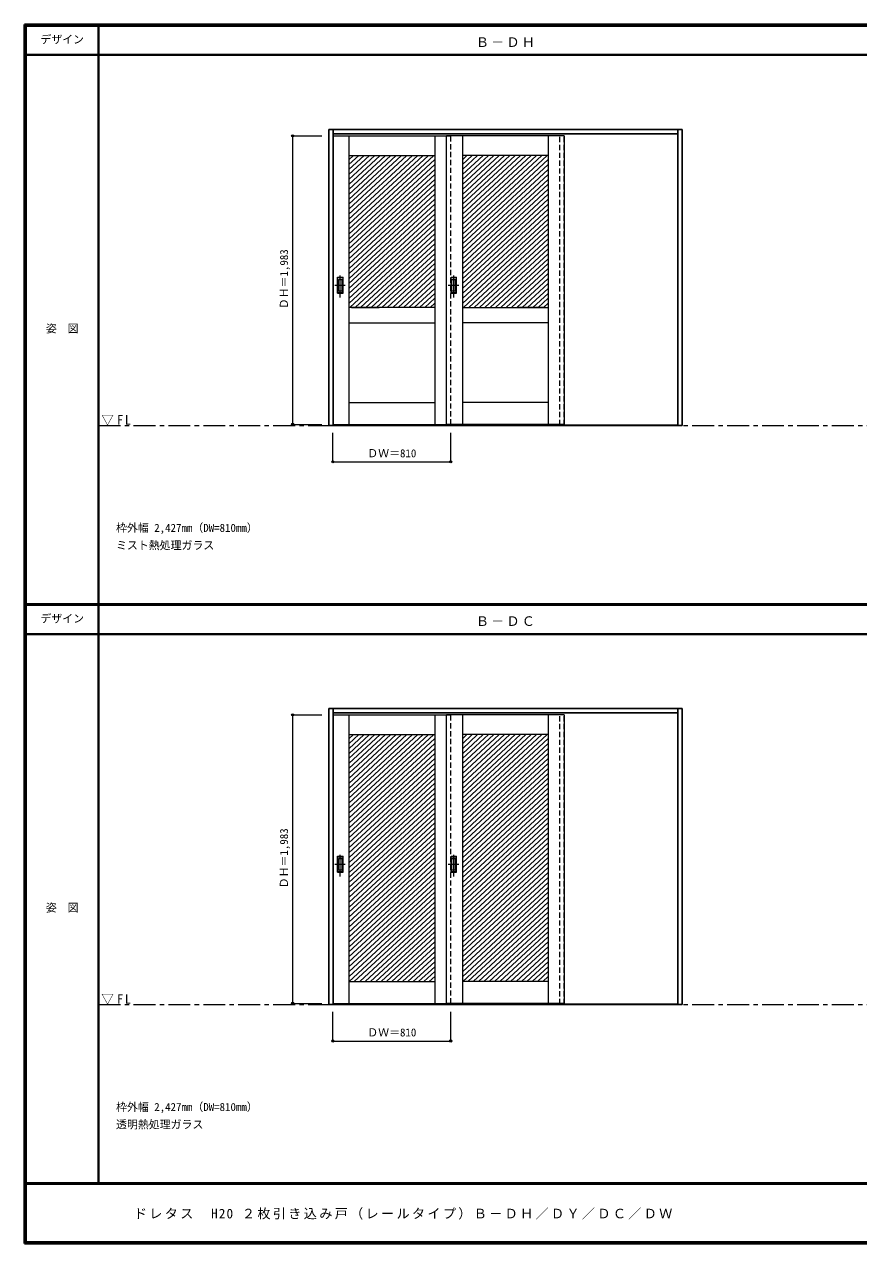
# Model space of a CAD drawing. Units: millimetres, scale not verified. Extents: x -6000 to 5700, y -4307 to 4260.
# Drawn here: x -6000 to -267, y -4205 to 4175 of the extents above; entities that cross this region are included whole.
import ezdxf
from ezdxf.enums import TextEntityAlignment as Align

# ---------------------------------------------------------------- set-up
doc = ezdxf.new("R2010")
doc.units = ezdxf.units.MM
doc.header["$LTSCALE"] = 30
doc.header["$PDMODE"] = 32
doc.header["$PDSIZE"] = 15
doc.linetypes.add('CHAIN1', pattern=[8, 5, -1, 1, -1])
doc.linetypes.add('DASHED1', pattern=[1.8, 1.2, -0.6])
for name, color, linetype, lineweight in [('0-1_通り芯', 7, 'CHAIN1', 18), ('0-2_扉', 7, 'Continuous', 18), ('0-4_枠', 3, 'Continuous', 25), ('0-6_引手', 7, 'Continuous', 18), ('0-B_寸法', 4, 'Continuous', 9), ('0-C_ハッチ', 4, 'Continuous', 9), ('F-1_枠', 6, 'Continuous', 40)]:
    doc.layers.add(name, color=color, linetype=linetype, lineweight=lineweight)
doc.layers.add('0-A_文字', color=7, linetype='Continuous')
doc.layers.add('F-A_文字', color=7, linetype='Continuous')
doc.styles.add('ＭＳ ゴシック', font='')
doc.styles.get('ＭＳ ゴシック').set_extended_font_data('MS Gothic')

msp = doc.modelspace()

# ---------------------------------------------------------------- linework, layer by layer
at = {"layer": '0-1_通り芯'}
for p, q in [((-5490, 1418), (5690, 1418)), ((-5490, -2562.5), (5690, -2562.5))]:
    msp.add_line(p, q, dxfattribs=at)
at = {"layer": '0-2_扉', "color": 4, "linetype": 'DASHED1', "lineweight": 9}
for p, q in [((-3880, 3409), (-3880, 1426)), ((-3877, 3409), (-3880, 3409)), ((-3070, 1426), (-3070, 3409)), ((-2320, 1421), (-2320, 3423)), ((-2290, 1421), (-2290, 3423)), ((-3877, 1426), (-3880, 1426)), ((-3880, -571.5), (-3880, -2554.5)), ((-3877, -571.5), (-3880, -571.5)), ((-3070, -2554.5), (-3070, -571.5)), ((-2320, -2559.5), (-2320, -557.5)), ((-2290, -2559.5), (-2290, -557.5)), ((-3877, -2554.5), (-3880, -2554.5))]:
    msp.add_line(p, q, dxfattribs=at)
at = {"layer": '0-2_扉'}
for p, q in [((-3877, 3409), (-3070, 3409)), ((-3770, 3409), (-3770, 1426)), ((-3180, 3409), (-3180, 1426)), ((-3100, 3409), (-3070, 3409)), ((-3100, 1426), (-3100, 3409)), ((-2290, 3409), (-3100, 3409)), ((-2990, 3409), (-2990, 1426)), ((-2400, 3409), (-2400, 1426)), ((-3770, 3274), (-3180, 3274)), ((-2400, 3274), (-2990, 3274)), ((-3180, 2229), (-3770, 2229)), ((-3751.5, 2229), (-3562.5, 2229)), ((-2990, 2229), (-2400, 2229)), ((-2418.5, 2229), (-2607.5, 2229)), ((-3770, 2124), (-3180, 2124)), ((-2400, 2124), (-2990, 2124)), ((-3770, 1576), (-3180, 1576)), ((-2400, 1576), (-2990, 1576)), ((-3877, 1426), (-3070, 1426)), ((-3100, 1426), (-3070, 1426)), ((-3877, -571.5), (-3070, -571.5)), ((-3770, -571.5), (-3770, -2554.5)), ((-3180, -571.5), (-3180, -2554.5)), ((-3100, -571.5), (-3070, -571.5)), ((-3100, -2554.5), (-3100, -571.5)), ((-2290, -571.5), (-3100, -571.5)), ((-2990, -571.5), (-2990, -2554.5)), ((-2400, -571.5), (-2400, -2554.5)), ((-3770, -706.5), (-3180, -706.5)), ((-2400, -706.5), (-2990, -706.5)), ((-3770, -2404.5), (-3180, -2404.5)), ((-2400, -2404.5), (-2990, -2404.5)), ((-3877, -2554.5), (-3070, -2554.5)), ((-3100, -2554.5), (-3070, -2554.5))]:
    msp.add_line(p, q, dxfattribs=at)
at = {"layer": '0-2_扉', "color": 3, "lineweight": 25}
for p, q in [((-3100, 1418), (-3070, 1418)), ((-3100, -2562.5), (-3070, -2562.5))]:
    msp.add_line(p, q, dxfattribs=at)
at = {"layer": '0-2_扉'}
for points in [[(-2290, 3409), (-2290, 1426), (-3100, 1426)], [(-2290, -571.5), (-2290, -2554.5), (-3100, -2554.5)]]:
    msp.add_lwpolyline(points, dxfattribs=at)
at = {"layer": '0-4_枠'}
for p, q in [((-3907, 3453), (-1480, 3453)), ((-3877, 1418), (-3877, 3453)), ((-1510, 1418), (-1510, 3453)), ((-1480, 1418), (-1480, 3453)), ((-3877, 3423), (-1510, 3423)), ((-3877, 1421), (-1510, 1421)), ((-3877, 1418), (-1510, 1418)), ((-1480, 1418), (-1510, 1418)), ((-3907, -527.5), (-1480, -527.5)), ((-3877, -2562.5), (-3877, -527.5)), ((-3877, -557.5), (-1510, -557.5)), ((-1510, -2562.5), (-1510, -527.5)), ((-1480, -2562.5), (-1480, -527.5)), ((-1510, -2559.5), (-3877, -2559.5)), ((-1510, -2562.5), (-3877, -2562.5)), ((-1480, -2562.5), (-1510, -2562.5))]:
    msp.add_line(p, q, dxfattribs=at)
for points in [[(-3877, 1418), (-3907, 1418), (-3907, 3453)], [(-3877, -2562.5), (-3907, -2562.5), (-3907, -527.5)]]:
    msp.add_lwpolyline(points, dxfattribs=at)
at = {"layer": '0-6_引手'}
for p, q in [((-3848, 2438.5), (-3810, 2438.5)), ((-3848, 2328.5), (-3848, 2438.5)), ((-3810, 2328.5), (-3810, 2438.5)), ((-3068, 2438.5), (-3030, 2438.5)), ((-3068, 2328.5), (-3068, 2438.5)), ((-3030, 2328.5), (-3030, 2438.5)), ((-3841.5, 2422.5), (-3816.5, 2422.5)), ((-3841.5, 2344.5), (-3841.5, 2422.5)), ((-3816.5, 2344.5), (-3816.5, 2422.5)), ((-3061.5, 2422.5), (-3036.5, 2422.5)), ((-3061.5, 2344.5), (-3061.5, 2422.5)), ((-3036.5, 2344.5), (-3036.5, 2422.5)), ((-3848, 2328.5), (-3810, 2328.5)), ((-3841.5, 2344.5), (-3816.5, 2344.5)), ((-3068, 2328.5), (-3030, 2328.5)), ((-3061.5, 2344.5), (-3036.5, 2344.5)), ((-3848, -1542), (-3810, -1542)), ((-3848, -1652), (-3848, -1542)), ((-3841.5, -1558), (-3816.5, -1558)), ((-3841.5, -1636), (-3841.5, -1558)), ((-3816.5, -1636), (-3816.5, -1558)), ((-3810, -1652), (-3810, -1542)), ((-3068, -1542), (-3030, -1542)), ((-3068, -1652), (-3068, -1542)), ((-3061.5, -1558), (-3036.5, -1558)), ((-3061.5, -1636), (-3061.5, -1558)), ((-3036.5, -1636), (-3036.5, -1558)), ((-3030, -1652), (-3030, -1542)), ((-3848, -1652), (-3810, -1652)), ((-3841.5, -1636), (-3816.5, -1636)), ((-3068, -1652), (-3030, -1652)), ((-3061.5, -1636), (-3036.5, -1636))]:
    msp.add_line(p, q, dxfattribs=at)
at = {"layer": '0-6_引手', "linetype": 'CHAIN1'}
for p, q in [((-3829, 2298.27), (-3829, 2469.12)), ((-3049, 2298.27), (-3049, 2469.12)), ((-3867.07, 2383.5), (-3794.56, 2383.5)), ((-3087.07, 2383.5), (-3014.56, 2383.5)), ((-3829, -1682.23), (-3829, -1511.38)), ((-3049, -1682.23), (-3049, -1511.38)), ((-3867.07, -1597), (-3794.56, -1597)), ((-3087.07, -1597), (-3014.56, -1597))]:
    msp.add_line(p, q, dxfattribs=at)
at = {"layer": '0-6_引手', "linetype": 'DASHED1'}
for p, q in [((-3813, 2332.5), (-3813, 2434.5)), ((-3033, 2332.5), (-3033, 2434.5)), ((-3845, 2332.5), (-3813, 2332.5)), ((-3065, 2332.5), (-3033, 2332.5)), ((-3813, -1648), (-3813, -1546)), ((-3033, -1648), (-3033, -1546)), ((-3845, -1648), (-3813, -1648)), ((-3065, -1648), (-3033, -1648))]:
    msp.add_line(p, q, dxfattribs=at)
for points in [[(-3845, 2332.5), (-3845, 2434.5), (-3813, 2434.5)], [(-3065, 2332.5), (-3065, 2434.5), (-3033, 2434.5)], [(-3845, -1648), (-3845, -1546), (-3813, -1546)], [(-3065, -1648), (-3065, -1546), (-3033, -1546)]]:
    msp.add_lwpolyline(points, dxfattribs=at)
at = {"layer": '0-B_寸法'}
for p, q in [((-4157, 3409), (-3957, 3409)), ((-4157, 3409), (-4157, 1426)), ((-4157, 1426), (-3957, 1426)), ((-3880, 1168), (-3880, 1368)), ((-3070, 1168), (-3070, 1368)), ((-3880, 1168), (-3070, 1168)), ((-4157, -571), (-3957, -571)), ((-4157, -571), (-4157, -2554)), ((-4157, -2554), (-3957, -2554)), ((-3880, -2812.5), (-3880, -2612.5)), ((-3070, -2812.5), (-3070, -2612.5)), ((-3880, -2812.5), (-3070, -2812.5))]:
    msp.add_line(p, q, dxfattribs=at)
at = {"layer": '0-B_寸法', "color": 7}
for p in [(-4157, 3409), (-4157, 1426), (-3880, 1168), (-3070, 1168), (-4157, -571), (-4157, -2554), (-3880, -2812.5), (-3070, -2812.5)]:
    msp.add_point(p, dxfattribs=at)
at = {"layer": '0-C_ハッチ'}
for p, q in [((-3701.86, 3274), (-3770, 3210.9)), ((-3665.06, 3274), (-3770, 3176.83)), ((-3628.26, 3274), (-3770, 3142.76)), ((-3591.47, 3274), (-3770, 3108.69)), ((-3738.65, 3274), (-3770, 3244.97)), ((-3554.67, 3274), (-3770, 3074.62)), ((-3517.87, 3274), (-3770, 3040.55)), ((-3481.08, 3274), (-3770, 3006.48)), ((-3444.28, 3274), (-3770, 2972.41)), ((-3407.48, 3274), (-3770, 2938.34)), ((-3370.69, 3274), (-3770, 2904.26)), ((-3333.89, 3274), (-3770, 2870.19)), ((-3297.09, 3274), (-3770, 2836.12)), ((-3260.29, 3274), (-3770, 2802.05)), ((-3223.5, 3274), (-3770, 2767.98)), ((-3186.7, 3274), (-3770, 2733.91)), ((-2921.86, 3274), (-2990, 3210.9)), ((-2885.06, 3274), (-2990, 3176.83)), ((-2848.26, 3274), (-2990, 3142.76)), ((-2811.47, 3274), (-2990, 3108.69)), ((-2958.65, 3274), (-2990, 3244.97)), ((-2774.67, 3274), (-2990, 3074.62)), ((-2737.87, 3274), (-2990, 3040.55)), ((-2701.08, 3274), (-2990, 3006.48)), ((-2664.28, 3274), (-2990, 2972.41)), ((-2627.48, 3274), (-2990, 2938.34)), ((-2590.69, 3274), (-2990, 2904.26)), ((-2553.89, 3274), (-2990, 2870.19)), ((-2517.09, 3274), (-2990, 2836.12)), ((-2480.29, 3274), (-2990, 2802.05)), ((-2443.5, 3274), (-2990, 2767.98)), ((-2406.7, 3274), (-2990, 2733.91)), ((-3180, 3246.13), (-3770, 2699.84)), ((-3180, 3212.06), (-3770, 2665.77)), ((-2400, 3246.13), (-2990, 2699.84)), ((-2400, 3212.06), (-2990, 2665.77)), ((-3180, 3177.99), (-3770, 2631.7)), ((-3180, 3143.92), (-3770, 2597.62)), ((-3180, 3109.85), (-3770, 2563.55)), ((-2400, 3177.99), (-2990, 2631.7)), ((-2400, 3143.92), (-2990, 2597.62)), ((-2400, 3109.85), (-2990, 2563.55)), ((-3180, 3075.78), (-3770, 2529.48)), ((-3180, 3041.71), (-3770, 2495.41)), ((-2400, 3075.78), (-2990, 2529.48)), ((-2400, 3041.71), (-2990, 2495.41)), ((-3180, 3007.64), (-3770, 2461.34)), ((-3180, 2973.57), (-3770, 2427.27)), ((-3180, 2939.49), (-3770, 2393.2)), ((-2400, 3007.64), (-2990, 2461.34)), ((-2400, 2973.57), (-2990, 2427.27)), ((-2400, 2939.49), (-2990, 2393.2)), ((-3180, 2905.42), (-3770, 2359.13)), ((-3180, 2871.35), (-3770, 2325.06)), ((-2400, 2905.42), (-2990, 2359.13)), ((-2400, 2871.35), (-2990, 2325.06)), ((-3180, 2837.28), (-3770, 2290.99)), ((-3180, 2803.21), (-3770, 2256.91)), ((-3180, 2769.14), (-3763.35, 2229)), ((-2400, 2837.28), (-2990, 2290.99)), ((-2400, 2803.21), (-2990, 2256.91)), ((-2400, 2769.14), (-2983.35, 2229)), ((-3180, 2735.07), (-3726.55, 2229)), ((-3180, 2701), (-3689.76, 2229)), ((-2400, 2735.07), (-2946.55, 2229)), ((-2400, 2701), (-2909.76, 2229)), ((-3180, 2666.93), (-3652.96, 2229)), ((-3180, 2632.85), (-3616.16, 2229)), ((-3180, 2598.78), (-3579.37, 2229)), ((-2400, 2666.93), (-2872.96, 2229)), ((-2400, 2632.85), (-2836.16, 2229)), ((-2400, 2598.78), (-2799.37, 2229)), ((-3180, 2564.71), (-3542.57, 2229)), ((-3180, 2530.64), (-3505.77, 2229)), ((-2400, 2564.71), (-2762.57, 2229)), ((-2400, 2530.64), (-2725.77, 2229)), ((-3180, 2496.57), (-3468.98, 2229)), ((-3180, 2462.5), (-3432.18, 2229)), ((-2400, 2496.57), (-2688.98, 2229)), ((-2400, 2462.5), (-2652.18, 2229)), ((-3180, 2428.43), (-3395.38, 2229)), ((-3180, 2394.36), (-3358.59, 2229)), ((-3180, 2360.29), (-3321.79, 2229)), ((-2400, 2428.43), (-2615.38, 2229)), ((-2400, 2394.36), (-2578.59, 2229)), ((-2400, 2360.29), (-2541.79, 2229)), ((-3180, 2326.22), (-3284.99, 2229)), ((-3180, 2292.14), (-3248.2, 2229)), ((-2400, 2326.22), (-2504.99, 2229)), ((-2400, 2292.14), (-2468.2, 2229)), ((-3180, 2258.07), (-3211.4, 2229)), ((-2400, 2258.07), (-2431.4, 2229)), ((-3701.86, -706.5), (-3770, -769.6)), ((-3665.06, -706.5), (-3770, -803.67)), ((-3628.26, -706.5), (-3770, -837.74)), ((-3591.47, -706.5), (-3770, -871.81)), ((-3738.65, -706.5), (-3770, -735.53)), ((-3554.67, -706.5), (-3770, -905.88)), ((-3517.87, -706.5), (-3770, -939.95)), ((-3481.08, -706.5), (-3770, -974.02)), ((-3444.28, -706.5), (-3770, -1008.09)), ((-3407.48, -706.5), (-3770, -1042.16)), ((-3370.69, -706.5), (-3770, -1076.24)), ((-3333.89, -706.5), (-3770, -1110.31)), ((-3297.09, -706.5), (-3770, -1144.38)), ((-3260.3, -706.5), (-3770, -1178.45)), ((-3223.5, -706.5), (-3770, -1212.52)), ((-3186.7, -706.5), (-3770, -1246.59)), ((-3180, -734.37), (-3770, -1280.66)), ((-2921.86, -706.5), (-2990, -769.6)), ((-2885.06, -706.5), (-2990, -803.67)), ((-2848.26, -706.5), (-2990, -837.74)), ((-2811.47, -706.5), (-2990, -871.81)), ((-2958.65, -706.5), (-2990, -735.53)), ((-2774.67, -706.5), (-2990, -905.88)), ((-2737.87, -706.5), (-2990, -939.95)), ((-2701.08, -706.5), (-2990, -974.02)), ((-2664.28, -706.5), (-2990, -1008.09)), ((-2627.48, -706.5), (-2990, -1042.16)), ((-2590.69, -706.5), (-2990, -1076.24)), ((-2553.89, -706.5), (-2990, -1110.31)), ((-2517.09, -706.5), (-2990, -1144.38)), ((-2480.3, -706.5), (-2990, -1178.45)), ((-2443.5, -706.5), (-2990, -1212.52)), ((-2406.7, -706.5), (-2990, -1246.59)), ((-2400, -734.37), (-2990, -1280.66)), ((-3180, -768.44), (-3770, -1314.73)), ((-3180, -802.51), (-3770, -1348.8)), ((-3180, -836.58), (-3770, -1382.88)), ((-2400, -768.44), (-2990, -1314.73)), ((-2400, -802.51), (-2990, -1348.8)), ((-2400, -836.58), (-2990, -1382.88)), ((-3180, -870.65), (-3770, -1416.95)), ((-3180, -904.72), (-3770, -1451.02)), ((-2400, -870.65), (-2990, -1416.95)), ((-2400, -904.72), (-2990, -1451.02)), ((-3180, -938.79), (-3770, -1485.09)), ((-3180, -972.86), (-3770, -1519.16)), ((-2400, -938.79), (-2990, -1485.09)), ((-2400, -972.86), (-2990, -1519.16)), ((-3180, -1006.93), (-3770, -1553.23)), ((-3180, -1041.01), (-3770, -1587.3)), ((-3180, -1075.08), (-3770, -1621.37)), ((-2400, -1006.93), (-2990, -1553.23)), ((-2400, -1041.01), (-2990, -1587.3)), ((-2400, -1075.08), (-2990, -1621.37)), ((-3180, -1109.15), (-3770, -1655.44)), ((-3180, -1143.22), (-3770, -1689.51)), ((-2400, -1109.15), (-2990, -1655.44)), ((-2400, -1143.22), (-2990, -1689.51)), ((-3180, -1177.29), (-3770, -1723.59)), ((-3180, -1211.36), (-3770, -1757.66)), ((-3180, -1245.43), (-3770, -1791.73)), ((-2400, -1177.29), (-2990, -1723.59)), ((-2400, -1211.36), (-2990, -1757.66)), ((-2400, -1245.43), (-2990, -1791.73)), ((-3180, -1279.5), (-3770, -1825.8)), ((-3180, -1313.57), (-3770, -1859.87)), ((-2400, -1279.5), (-2990, -1825.8)), ((-2400, -1313.57), (-2990, -1859.87)), ((-3180, -1347.64), (-3770, -1893.94)), ((-3180, -1381.72), (-3770, -1928.01)), ((-3180, -1415.79), (-3770, -1962.08)), ((-2400, -1347.64), (-2990, -1893.94)), ((-2400, -1381.72), (-2990, -1928.01)), ((-2400, -1415.79), (-2990, -1962.08)), ((-3180, -1449.86), (-3770, -1996.15)), ((-3180, -1483.93), (-3770, -2030.23)), ((-2400, -1449.86), (-2990, -1996.15)), ((-2400, -1483.93), (-2990, -2030.23)), ((-3180, -1518), (-3770, -2064.3)), ((-3180, -1552.07), (-3770, -2098.37)), ((-3180, -1586.14), (-3770, -2132.44)), ((-2400, -1518), (-2990, -2064.3)), ((-2400, -1552.07), (-2990, -2098.37)), ((-2400, -1586.14), (-2990, -2132.44)), ((-3180, -1620.21), (-3770, -2166.51)), ((-3180, -1654.28), (-3770, -2200.58)), ((-2400, -1620.21), (-2990, -2166.51)), ((-2400, -1654.28), (-2990, -2200.58)), ((-3180, -1688.36), (-3770, -2234.65)), ((-3180, -1722.43), (-3770, -2268.72)), ((-3180, -1756.5), (-3770, -2302.79)), ((-2400, -1688.36), (-2990, -2234.65)), ((-2400, -1722.43), (-2990, -2268.72)), ((-2400, -1756.5), (-2990, -2302.79)), ((-3180, -1790.57), (-3770, -2336.86)), ((-3180, -1824.64), (-3770, -2370.94)), ((-2400, -1790.57), (-2990, -2336.86)), ((-2400, -1824.64), (-2990, -2370.94)), ((-3180, -1858.71), (-3770, -2405.01)), ((-3180, -1892.78), (-3732.66, -2404.5)), ((-3180, -1926.85), (-3695.86, -2404.5)), ((-2400, -1858.71), (-2990, -2405.01)), ((-2400, -1892.78), (-2952.66, -2404.5)), ((-2400, -1926.85), (-2915.86, -2404.5)), ((-3180, -1960.92), (-3659.06, -2404.5)), ((-3180, -1994.99), (-3622.27, -2404.5)), ((-2400, -1960.92), (-2879.06, -2404.5)), ((-2400, -1994.99), (-2842.27, -2404.5)), ((-3180, -2029.07), (-3585.47, -2404.5)), ((-3180, -2063.14), (-3548.67, -2404.5)), ((-2400, -2029.07), (-2805.47, -2404.5)), ((-2400, -2063.14), (-2768.67, -2404.5)), ((-3180, -2097.21), (-3511.88, -2404.5)), ((-3180, -2131.28), (-3475.08, -2404.5)), ((-3180, -2165.35), (-3438.28, -2404.5)), ((-2400, -2097.21), (-2731.88, -2404.5)), ((-2400, -2131.28), (-2695.08, -2404.5)), ((-2400, -2165.35), (-2658.28, -2404.5)), ((-3180, -2199.42), (-3401.49, -2404.5)), ((-3180, -2233.49), (-3364.69, -2404.5)), ((-2400, -2199.42), (-2621.49, -2404.5)), ((-2400, -2233.49), (-2584.69, -2404.5)), ((-3180, -2267.56), (-3327.89, -2404.5)), ((-3180, -2301.63), (-3291.09, -2404.5)), ((-3180, -2335.71), (-3254.3, -2404.5)), ((-2400, -2267.56), (-2547.89, -2404.5)), ((-2400, -2301.63), (-2511.1, -2404.5)), ((-2400, -2335.71), (-2474.3, -2404.5)), ((-3180, -2369.78), (-3217.5, -2404.5)), ((-2400, -2369.78), (-2437.5, -2404.5))]:
    msp.add_line(p, q, dxfattribs=at)
at = {"layer": 'F-1_枠'}
for p, q in [((-6000, 4175), (5700, 4175)), ((-6000, 4175), (-6000, -4205)), ((-6000, 4170), (5700, 4170)), ((-6000, 4165), (5700, 4165)), ((-5995, 4175), (-5995, -4205)), ((-5990, 4175), (-5990, -4205)), ((-5490, 4175), (-5490, -3790)), ((-6000, 3965), (5700, 3965)), ((-6000, 190.5), (5700, 190.5)), ((-6000, 187.5), (5700, 187.5)), ((-6000, 184.5), (5700, 184.5)), ((-6000, -15.5), (5700, -15.5)), ((5700, -3790), (-6000, -3790)), ((5700, -3795), (-6000, -3795)), ((5700, -4195), (-6000, -4195)), ((5700, -4200), (-6000, -4200)), ((5700, -4205), (-6000, -4205))]:
    msp.add_line(p, q, dxfattribs=at)

# ---------------------------------------------------------------- texts
at = {"layer": '0-1_通り芯', "char_height": 65.98, "attachment_point": 7, "style": 'ＭＳ ゴシック'}
for insert in [(-5471.25, 1418), (-5471.25, -2562.5)]:
    msp.add_mtext('\\T1.26;\\W0.95;▽FL', dxfattribs=dict(at, insert=insert))
at = {"layer": '0-A_文字', "style": 'ＭＳ ゴシック'}
for s, p in [('枠外幅 2,427mm（DW=810mm）', (-5370, 670.5)), ('ミスト熱処理ガラス', (-5370, 550.5)), ('枠外幅 2,427mm（DW=810mm）', (-5370, -3310)), ('透明熱処理ガラス', (-5370, -3430))]:
    msp.add_text(s, height=54.99, dxfattribs=at).set_placement(p, align=Align.BOTTOM_LEFT)
at = {"layer": '0-A_文字', "char_height": 65.98, "attachment_point": 7, "style": 'ＭＳ ゴシック'}
for s, insert in [('\\T1.17;Ｂ－ＤＨ', (-2897.5, 4020)), ('\\T1.17;Ｂ－ＤＣ', (-2897.5, 39.5))]:
    msp.add_mtext(s, dxfattribs=dict(at, insert=insert))
at = {"layer": '0-B_寸法', "color": 7, "style": 'ＭＳ ゴシック'}
for p in [(-4172, 2217.25), (-4172, -1762.75)]:
    msp.add_text('ＤＨ＝1,983', height=54.99, rotation=90, dxfattribs=at).set_placement(p, align=Align.BOTTOM_LEFT)
for p in [(-3643.75, 1183), (-3643.75, -2797.5)]:
    msp.add_text('ＤＷ＝810', height=54.99, dxfattribs=at).set_placement(p, align=Align.BOTTOM_LEFT)
at = {"layer": 'F-A_文字', "style": 'ＭＳ ゴシック'}
for s, p in [('デザイン', (-5890, 4027.5)), ('姿\u3000図', (-5852.5, 2040.25)), ('デザイン', (-5890, 47)), ('姿\u3000図', (-5852.5, -1940.25))]:
    msp.add_text(s, height=54.99, dxfattribs=at).set_placement(p, align=Align.BOTTOM_LEFT)
at = {"layer": 'F-A_文字', "insert": (-5247.55, -4040), "char_height": 65.98, "attachment_point": 7, "style": 'ＭＳ ゴシック'}
msp.add_mtext('\\T1.18;ドレタス\u3000H20\\~２枚引き込み戸（レールタイプ）Ｂ－ＤＨ／ＤＹ／ＤＣ／ＤＷ', dxfattribs=at)

doc.saveas('drawing.dxf')
